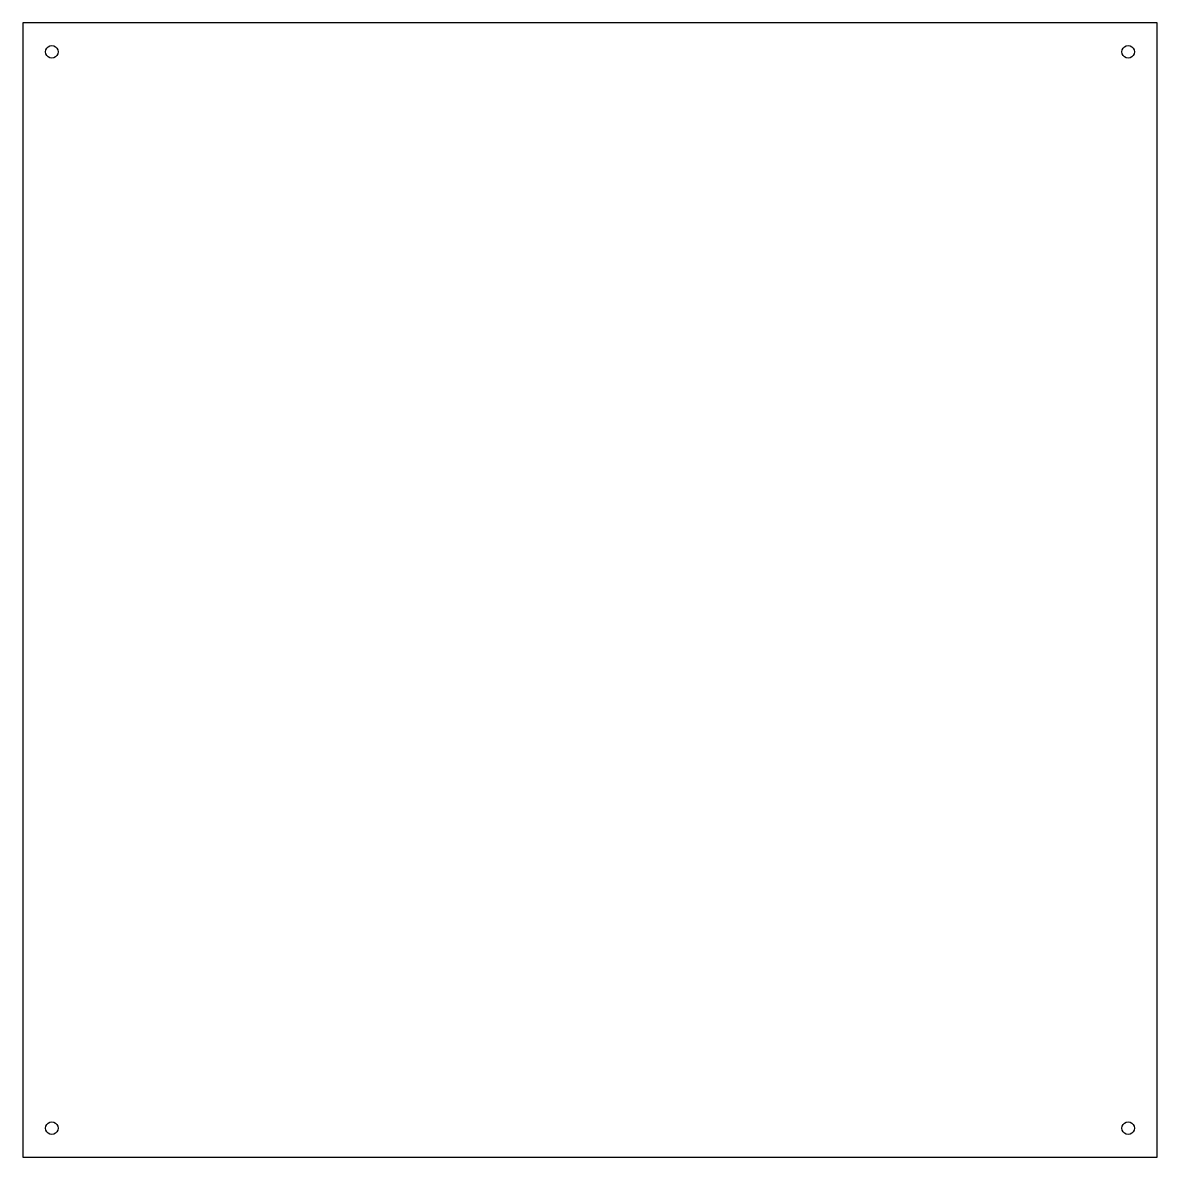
# Model space of a CAD drawing. Header units: metres. Extents: x -282 to 272, y -680 to 554.
# Drawn here: x 0 to 272, y 282 to 554 of the extents above; entities that cross this region are included whole.
import ezdxf

# ---------------------------------------------------------------- set-up
doc = ezdxf.new("R2010")
doc.units = ezdxf.units.M

msp = doc.modelspace()

# ---------------------------------------------------------------- linework, layer by layer
for p, q in [((272, 554), (0, 554)), ((0, 554), (0, 282)), ((272, 282), (272, 554)), ((5.5, 547), (5.5734, 547.464)), ((5.5734, 546.536), (5.5, 547)), ((5.5734, 547.464), (5.7865, 547.882)), ((5.7865, 547.882), (6.1183, 548.214)), ((6.1183, 548.214), (6.5365, 548.427)), ((6.5365, 548.427), (7, 548.5)), ((7, 548.5), (7.4635, 548.427)), ((7.4635, 548.427), (7.8817, 548.214)), ((7.8817, 548.214), (8.2135, 547.882)), ((8.2135, 547.882), (8.4266, 547.464)), ((8.4266, 547.464), (8.5, 547)), ((8.5, 547), (8.4266, 546.536)), ((263.5, 547), (263.573, 547.464)), ((263.573, 546.536), (263.5, 547)), ((263.573, 547.464), (263.786, 547.882)), ((263.786, 547.882), (264.118, 548.214)), ((264.118, 548.214), (264.536, 548.427)), ((264.536, 548.427), (265, 548.5)), ((265, 548.5), (265.464, 548.427)), ((265.464, 548.427), (265.882, 548.214)), ((265.882, 548.214), (266.214, 547.882)), ((266.214, 547.882), (266.427, 547.464)), ((266.427, 547.464), (266.5, 547)), ((266.5, 547), (266.427, 546.536)), ((5.7865, 546.118), (5.5734, 546.536)), ((6.1183, 545.786), (5.7865, 546.118)), ((6.5365, 545.573), (6.1183, 545.786)), ((7, 545.5), (6.5365, 545.573)), ((7.4635, 545.573), (7, 545.5)), ((7.8817, 545.786), (7.4635, 545.573)), ((8.2135, 546.118), (7.8817, 545.786)), ((8.4266, 546.536), (8.2135, 546.118)), ((263.786, 546.118), (263.573, 546.536)), ((264.118, 545.786), (263.786, 546.118)), ((264.536, 545.573), (264.118, 545.786)), ((265, 545.5), (264.536, 545.573)), ((265.464, 545.573), (265, 545.5)), ((265.882, 545.786), (265.464, 545.573)), ((266.214, 546.118), (265.882, 545.786)), ((266.427, 546.536), (266.214, 546.118)), ((5.5, 289), (5.5734, 289.464)), ((5.5734, 288.536), (5.5, 289)), ((5.5734, 289.464), (5.7865, 289.882)), ((5.7865, 288.118), (5.5734, 288.536)), ((5.7865, 289.882), (6.1183, 290.214)), ((6.1183, 290.214), (6.5365, 290.427)), ((6.5365, 290.427), (7, 290.5)), ((7, 290.5), (7.4635, 290.427)), ((7.4635, 290.427), (7.8817, 290.214)), ((7.8817, 290.214), (8.2135, 289.882)), ((8.2135, 289.882), (8.4266, 289.464)), ((8.4266, 288.536), (8.2135, 288.118)), ((8.4266, 289.464), (8.5, 289)), ((8.5, 289), (8.4266, 288.536)), ((263.5, 289), (263.573, 289.464)), ((263.573, 288.536), (263.5, 289)), ((263.573, 289.464), (263.786, 289.882)), ((263.786, 288.118), (263.573, 288.536)), ((263.786, 289.882), (264.118, 290.214)), ((264.118, 290.214), (264.536, 290.427)), ((264.536, 290.427), (265, 290.5)), ((265, 290.5), (265.464, 290.427)), ((265.464, 290.427), (265.882, 290.214)), ((265.882, 290.214), (266.214, 289.882)), ((266.214, 289.882), (266.427, 289.464)), ((266.427, 288.536), (266.214, 288.118)), ((266.427, 289.464), (266.5, 289)), ((266.5, 289), (266.427, 288.536)), ((6.1183, 287.786), (5.7865, 288.118)), ((6.5365, 287.573), (6.1183, 287.786)), ((7, 287.5), (6.5365, 287.573)), ((7.4635, 287.573), (7, 287.5)), ((7.8817, 287.786), (7.4635, 287.573)), ((8.2135, 288.118), (7.8817, 287.786)), ((264.118, 287.786), (263.786, 288.118)), ((264.536, 287.573), (264.118, 287.786)), ((265, 287.5), (264.536, 287.573)), ((265.464, 287.573), (265, 287.5)), ((265.882, 287.786), (265.464, 287.573)), ((266.214, 288.118), (265.882, 287.786)), ((0, 282), (272, 282))]:
    msp.add_line(p, q)

doc.saveas('drawing.dxf')
